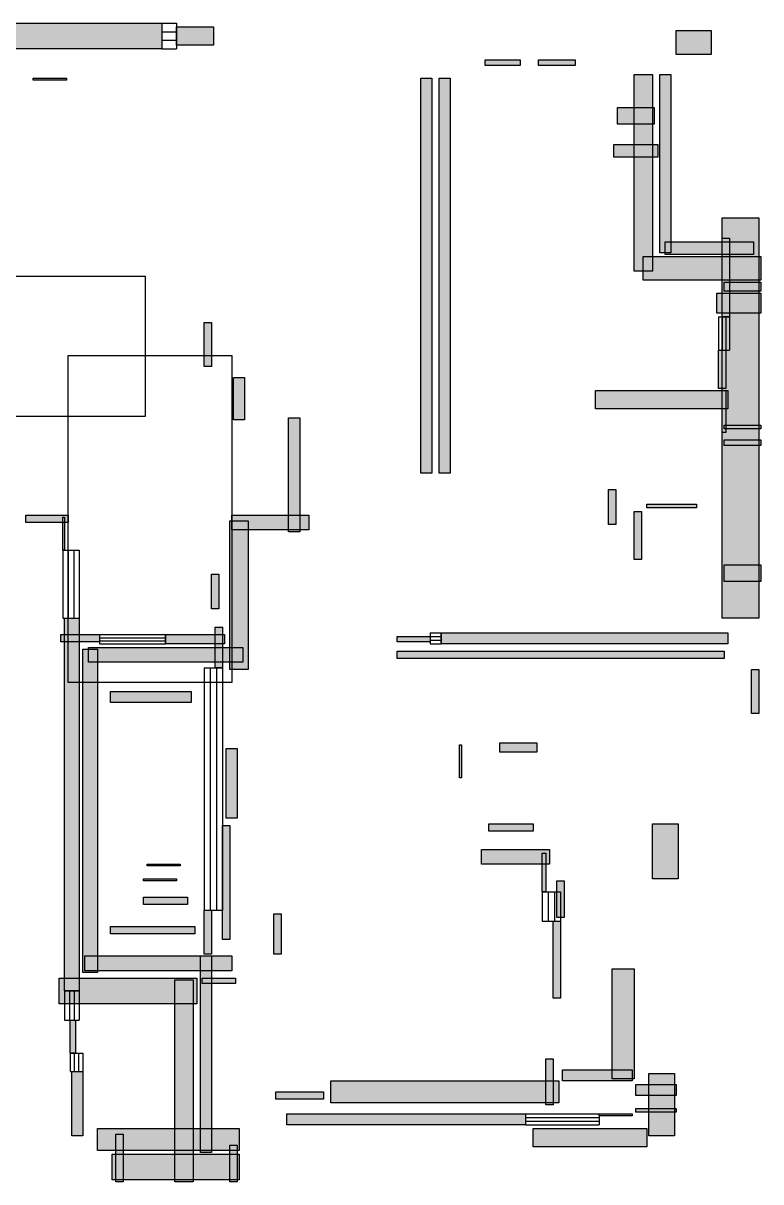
# Model space of a CAD drawing. Header units: centimetres. Extents: x 45 to 1196, y 17 to 1086.
# Drawn here: x 766 to 1196, y 345 to 1021 of the extents above; entities that cross this region are included whole.
import ezdxf

# ---------------------------------------------------------------- set-up
doc = ezdxf.new("R2010")
doc.units = ezdxf.units.CM
for name, color, linetype in [('DOORZONE', 2, 'Continuous'), ('WALL', 7, 'Continuous'), ('WINDOW', 5, 'Continuous')]:
    doc.layers.add(name, color=color, linetype=linetype)

msp = doc.modelspace()

# ---------------------------------------------------------------- hatches: boundary and pattern name
at = {"layer": 'WALL'}
h = msp.add_hatch(color=256, dxfattribs=at)
h.dxf.hatch_style = 1
h.paths.add_polyline_path([(474.64, 1021.07), (846.43, 1021.07), (846.43, 1006.07), (474.64, 1006.07)])
h = msp.add_hatch(color=256, dxfattribs=at)
h.dxf.hatch_style = 1
h.paths.add_polyline_path([(855, 1018.93), (876.43, 1018.93), (876.43, 1008.21), (855, 1008.21)])
h = msp.add_hatch(color=256, dxfattribs=at)
h.dxf.hatch_style = 1
h.paths.add_polyline_path([(1146.43, 1016.79), (1166.79, 1016.79), (1166.79, 1002.86), (1146.43, 1002.86)])
h = msp.add_hatch(color=256, dxfattribs=at)
h.dxf.hatch_style = 1
h.paths.add_polyline_path([(1035, 999.64), (1055.36, 999.64), (1055.36, 996.43), (1035, 996.43)])
h = msp.add_hatch(color=256, dxfattribs=at)
h.dxf.hatch_style = 1
h.paths.add_polyline_path([(1066.07, 999.64), (1087.5, 999.64), (1087.5, 996.43), (1066.07, 996.43)])
h = msp.add_hatch(color=256, dxfattribs=at)
h.dxf.hatch_style = 1
h.paths.add_polyline_path([(771.43, 988.93), (790.71, 988.93), (790.71, 987.86), (771.43, 987.86)])
h = msp.add_hatch(color=256, dxfattribs=at)
h.dxf.hatch_style = 1
h.paths.add_polyline_path([(997.5, 988.93), (1003.93, 988.93), (1003.93, 758.57), (997.5, 758.57)])
h = msp.add_hatch(color=256, dxfattribs=at)
h.dxf.hatch_style = 1
h.paths.add_polyline_path([(1008.21, 988.93), (1014.64, 988.93), (1014.64, 758.57), (1008.21, 758.57)])
h = msp.add_hatch(color=256, dxfattribs=at)
h.dxf.hatch_style = 1
h.paths.add_polyline_path([(1121.79, 991.07), (1132.5, 991.07), (1132.5, 876.43), (1121.79, 876.43)])
h = msp.add_hatch(color=256, dxfattribs=at)
h.dxf.hatch_style = 1
h.paths.add_polyline_path([(1136.79, 991.07), (1143.21, 991.07), (1143.21, 887.14), (1136.79, 887.14)])
h = msp.add_hatch(color=256, dxfattribs=at)
h.dxf.hatch_style = 1
h.paths.add_polyline_path([(1112.14, 971.79), (1133.57, 971.79), (1133.57, 962.14), (1112.14, 962.14)])
h = msp.add_hatch(color=256, dxfattribs=at)
h.dxf.hatch_style = 1
h.paths.add_polyline_path([(1110, 950.36), (1135.71, 950.36), (1135.71, 942.86), (1110, 942.86)])
h = msp.add_hatch(color=256, dxfattribs=at)
h.dxf.hatch_style = 1
h.paths.add_polyline_path([(1173.21, 907.5), (1194.64, 907.5), (1194.64, 673.93), (1173.21, 673.93)])
h = msp.add_hatch(color=256, dxfattribs=at)
h.dxf.hatch_style = 1
h.paths.add_polyline_path([(1140, 893.57), (1191.43, 893.57), (1191.43, 886.07), (1140, 886.07)])
h = msp.add_hatch(color=256, dxfattribs=at)
h.dxf.hatch_style = 1
h.paths.add_polyline_path([(1173.21, 895.71), (1177.5, 895.71), (1177.5, 849.64), (1173.21, 849.64)])
h = msp.add_hatch(color=256, dxfattribs=at)
h.dxf.hatch_style = 1
h.paths.add_polyline_path([(1127.14, 885), (1195.71, 885), (1195.71, 871.07), (1127.14, 871.07)])
h = msp.add_hatch(color=256, dxfattribs=at)
h.dxf.hatch_style = 1
h.paths.add_polyline_path([(1174.29, 870), (1195.71, 870), (1195.71, 864.64), (1174.29, 864.64)])
h = msp.add_hatch(color=256, dxfattribs=at)
h.dxf.hatch_style = 1
h.paths.add_polyline_path([(1170, 863.57), (1195.71, 863.57), (1195.71, 851.79), (1170, 851.79)])
h = msp.add_hatch(color=256, dxfattribs=at)
h.dxf.hatch_style = 1
h.paths.add_polyline_path([(871.07, 846.43), (875.36, 846.43), (875.36, 820.71), (871.07, 820.71)])
h = msp.add_hatch(color=256, dxfattribs=at)
h.dxf.hatch_style = 1
h.paths.add_polyline_path([(1171.07, 830.36), (1175.36, 830.36), (1175.36, 807.86), (1171.07, 807.86)])
h = msp.add_hatch(color=256, dxfattribs=at)
h.dxf.hatch_style = 1
h.paths.add_polyline_path([(888.21, 814.29), (894.64, 814.29), (894.64, 789.64), (888.21, 789.64)])
h = msp.add_hatch(color=256, dxfattribs=at)
h.dxf.hatch_style = 1
h.paths.add_polyline_path([(1099.29, 806.79), (1176.43, 806.79), (1176.43, 796.07), (1099.29, 796.07)])
h = msp.add_hatch(color=256, dxfattribs=at)
h.dxf.hatch_style = 1
h.paths.add_polyline_path([(1173.21, 806.79), (1175.36, 806.79), (1175.36, 782.14), (1173.21, 782.14)])
h = msp.add_hatch(color=256, dxfattribs=at)
h.dxf.hatch_style = 1
h.paths.add_polyline_path([(920.36, 790.71), (926.79, 790.71), (926.79, 724.29), (920.36, 724.29)])
h = msp.add_hatch(color=256, dxfattribs=at)
h.dxf.hatch_style = 1
h.paths.add_polyline_path([(1174.29, 786.43), (1195.71, 786.43), (1195.71, 784.29), (1174.29, 784.29)])
h = msp.add_hatch(color=256, dxfattribs=at)
h.dxf.hatch_style = 1
h.paths.add_polyline_path([(1174.29, 777.86), (1195.71, 777.86), (1195.71, 774.64), (1174.29, 774.64)])
h = msp.add_hatch(color=256, dxfattribs=at)
h.dxf.hatch_style = 1
h.paths.add_polyline_path([(1106.79, 748.93), (1111.07, 748.93), (1111.07, 728.57), (1106.79, 728.57)])
h = msp.add_hatch(color=256, dxfattribs=at)
h.dxf.hatch_style = 1
h.paths.add_polyline_path([(1129.29, 740.36), (1158.21, 740.36), (1158.21, 738.21), (1129.29, 738.21)])
h = msp.add_hatch(color=256, dxfattribs=at)
h.dxf.hatch_style = 1
h.paths.add_polyline_path([(767.14, 733.93), (791.79, 733.93), (791.79, 729.64), (767.14, 729.64)])
h = msp.add_hatch(color=256, dxfattribs=at)
h.dxf.hatch_style = 1
h.paths.add_polyline_path([(788.57, 732.86), (789.64, 732.86), (789.64, 713.57), (788.57, 713.57)])
h = msp.add_hatch(color=256, dxfattribs=at)
h.dxf.hatch_style = 1
h.paths.add_polyline_path([(886.07, 730.71), (896.79, 730.71), (896.79, 643.93), (886.07, 643.93)])
h = msp.add_hatch(color=256, dxfattribs=at)
h.dxf.hatch_style = 1
h.paths.add_polyline_path([(887.14, 733.93), (932.14, 733.93), (932.14, 725.36), (887.14, 725.36)])
h = msp.add_hatch(color=256, dxfattribs=at)
h.dxf.hatch_style = 1
h.paths.add_polyline_path([(1121.79, 736.07), (1126.07, 736.07), (1126.07, 708.21), (1121.79, 708.21)])
h = msp.add_hatch(color=256, dxfattribs=at)
h.dxf.hatch_style = 1
h.paths.add_polyline_path([(1174.29, 705), (1195.71, 705), (1195.71, 695.36), (1174.29, 695.36)])
h = msp.add_hatch(color=256, dxfattribs=at)
h.dxf.hatch_style = 1
h.paths.add_polyline_path([(875.36, 699.64), (879.64, 699.64), (879.64, 679.29), (875.36, 679.29)])
h = msp.add_hatch(color=256, dxfattribs=at)
h.dxf.hatch_style = 1
h.paths.add_polyline_path([(789.64, 673.93), (798.21, 673.93), (798.21, 456.43), (789.64, 456.43)])
h = msp.add_hatch(color=256, dxfattribs=at)
h.dxf.hatch_style = 1
h.paths.add_polyline_path([(787.5, 664.29), (810, 664.29), (810, 660), (787.5, 660)])
h = msp.add_hatch(color=256, dxfattribs=at)
h.dxf.hatch_style = 1
h.paths.add_polyline_path([(848.57, 664.29), (882.86, 664.29), (882.86, 658.93), (848.57, 658.93)])
h = msp.add_hatch(color=256, dxfattribs=at)
h.dxf.hatch_style = 1
h.paths.add_polyline_path([(877.5, 668.57), (881.79, 668.57), (881.79, 645), (877.5, 645)])
h = msp.add_hatch(color=256, dxfattribs=at)
h.dxf.hatch_style = 1
h.paths.add_polyline_path([(983.57, 663.21), (1002.86, 663.21), (1002.86, 660), (983.57, 660)])
h = msp.add_hatch(color=256, dxfattribs=at)
h.dxf.hatch_style = 1
h.paths.add_polyline_path([(1009.29, 665.36), (1176.43, 665.36), (1176.43, 658.93), (1009.29, 658.93)])
h = msp.add_hatch(color=256, dxfattribs=at)
h.dxf.hatch_style = 1
h.paths.add_polyline_path([(803.57, 656.79), (893.57, 656.79), (893.57, 648.21), (803.57, 648.21)])
h = msp.add_hatch(color=256, dxfattribs=at)
h.dxf.hatch_style = 1
h.paths.add_polyline_path([(800.36, 655.71), (808.93, 655.71), (808.93, 467.14), (800.36, 467.14)])
h = msp.add_hatch(color=256, dxfattribs=at)
h.dxf.hatch_style = 1
h.paths.add_polyline_path([(983.57, 654.64), (1174.29, 654.64), (1174.29, 650.36), (983.57, 650.36)])
h = msp.add_hatch(color=256, dxfattribs=at)
h.dxf.hatch_style = 1
h.paths.add_polyline_path([(1190.36, 643.93), (1194.64, 643.93), (1194.64, 618.21), (1190.36, 618.21)])
h = msp.add_hatch(color=256, dxfattribs=at)
h.dxf.hatch_style = 1
h.paths.add_polyline_path([(816.43, 631.07), (863.57, 631.07), (863.57, 624.64), (816.43, 624.64)])
h = msp.add_hatch(color=256, dxfattribs=at)
h.dxf.hatch_style = 1
h.paths.add_polyline_path([(883.93, 597.86), (890.36, 597.86), (890.36, 557.14), (883.93, 557.14)])
h = msp.add_hatch(color=256, dxfattribs=at)
h.dxf.hatch_style = 1
h.paths.add_polyline_path([(1020, 600), (1021.07, 600), (1021.07, 580.71), (1020, 580.71)])
h = msp.add_hatch(color=256, dxfattribs=at)
h.dxf.hatch_style = 1
h.paths.add_polyline_path([(1043.57, 601.07), (1065, 601.07), (1065, 595.71), (1043.57, 595.71)])
h = msp.add_hatch(color=256, dxfattribs=at)
h.dxf.hatch_style = 1
h.paths.add_polyline_path([(881.79, 552.86), (886.07, 552.86), (886.07, 486.43), (881.79, 486.43)])
h = msp.add_hatch(color=256, dxfattribs=at)
h.dxf.hatch_style = 1
h.paths.add_polyline_path([(1037.14, 553.93), (1062.86, 553.93), (1062.86, 549.64), (1037.14, 549.64)])
h = msp.add_hatch(color=256, dxfattribs=at)
h.dxf.hatch_style = 1
h.paths.add_polyline_path([(1132.5, 553.93), (1147.5, 553.93), (1147.5, 521.79), (1132.5, 521.79)])
h = msp.add_hatch(color=256, dxfattribs=at)
h.dxf.hatch_style = 1
h.paths.add_polyline_path([(1032.86, 538.93), (1072.5, 538.93), (1072.5, 530.36), (1032.86, 530.36)])
h = msp.add_hatch(color=256, dxfattribs=at)
h.dxf.hatch_style = 1
h.paths.add_polyline_path([(1068.21, 536.79), (1070.36, 536.79), (1070.36, 514.29), (1068.21, 514.29)])
h = msp.add_hatch(color=256, dxfattribs=at)
h.dxf.hatch_style = 1
h.paths.add_polyline_path([(837.86, 530.36), (857.14, 530.36), (857.14, 529.29), (837.86, 529.29)])
h = msp.add_hatch(color=256, dxfattribs=at)
h.dxf.hatch_style = 1
h.paths.add_polyline_path([(835.71, 521.79), (855, 521.79), (855, 520.71), (835.71, 520.71)])
h = msp.add_hatch(color=256, dxfattribs=at)
h.dxf.hatch_style = 1
h.paths.add_polyline_path([(1076.79, 520.71), (1081.07, 520.71), (1081.07, 499.29), (1076.79, 499.29)])
h = msp.add_hatch(color=256, dxfattribs=at)
h.dxf.hatch_style = 1
h.paths.add_polyline_path([(835.71, 511.07), (861.43, 511.07), (861.43, 506.79), (835.71, 506.79)])
h = msp.add_hatch(color=256, dxfattribs=at)
h.dxf.hatch_style = 1
h.paths.add_polyline_path([(871.07, 503.57), (875.36, 503.57), (875.36, 477.86), (871.07, 477.86)])
h = msp.add_hatch(color=256, dxfattribs=at)
h.dxf.hatch_style = 1
h.paths.add_polyline_path([(911.79, 501.43), (916.07, 501.43), (916.07, 477.86), (911.79, 477.86)])
h = msp.add_hatch(color=256, dxfattribs=at)
h.dxf.hatch_style = 1
h.paths.add_polyline_path([(816.43, 493.93), (865.71, 493.93), (865.71, 489.64), (816.43, 489.64)])
h = msp.add_hatch(color=256, dxfattribs=at)
h.dxf.hatch_style = 1
h.paths.add_polyline_path([(1074.64, 497.14), (1078.93, 497.14), (1078.93, 452.14), (1074.64, 452.14)])
h = msp.add_hatch(color=256, dxfattribs=at)
h.dxf.hatch_style = 1
h.paths.add_polyline_path([(801.43, 476.79), (887.14, 476.79), (887.14, 468.21), (801.43, 468.21)])
h = msp.add_hatch(color=256, dxfattribs=at)
h.dxf.hatch_style = 1
h.paths.add_polyline_path([(868.93, 476.79), (875.36, 476.79), (875.36, 362.14), (868.93, 362.14)])
h = msp.add_hatch(color=256, dxfattribs=at)
h.dxf.hatch_style = 1
h.paths.add_polyline_path([(1108.93, 469.29), (1121.79, 469.29), (1121.79, 405), (1108.93, 405)])
h = msp.add_hatch(color=256, dxfattribs=at)
h.dxf.hatch_style = 1
h.paths.add_polyline_path([(786.43, 463.93), (866.79, 463.93), (866.79, 448.93), (786.43, 448.93)])
h = msp.add_hatch(color=256, dxfattribs=at)
h.dxf.hatch_style = 1
h.paths.add_polyline_path([(853.93, 462.86), (864.64, 462.86), (864.64, 345), (853.93, 345)])
h = msp.add_hatch(color=256, dxfattribs=at)
h.dxf.hatch_style = 1
h.paths.add_polyline_path([(870, 463.93), (889.29, 463.93), (889.29, 460.71), (870, 460.71)])
h = msp.add_hatch(color=256, dxfattribs=at)
h.dxf.hatch_style = 1
h.paths.add_polyline_path([(792.86, 439.29), (796.07, 439.29), (796.07, 420), (792.86, 420)])
h = msp.add_hatch(color=256, dxfattribs=at)
h.dxf.hatch_style = 1
h.paths.add_polyline_path([(1070.36, 416.79), (1074.64, 416.79), (1074.64, 390), (1070.36, 390)])
h = msp.add_hatch(color=256, dxfattribs=at)
h.dxf.hatch_style = 1
h.paths.add_polyline_path([(793.93, 409.29), (800.36, 409.29), (800.36, 371.79), (793.93, 371.79)])
h = msp.add_hatch(color=256, dxfattribs=at)
h.dxf.hatch_style = 1
h.paths.add_polyline_path([(1080, 410.36), (1120.71, 410.36), (1120.71, 403.93), (1080, 403.93)])
h = msp.add_hatch(color=256, dxfattribs=at)
h.dxf.hatch_style = 1
h.paths.add_polyline_path([(1130.36, 408.21), (1145.36, 408.21), (1145.36, 371.79), (1130.36, 371.79)])
h = msp.add_hatch(color=256, dxfattribs=at)
h.dxf.hatch_style = 1
h.paths.add_polyline_path([(945, 403.93), (1077.86, 403.93), (1077.86, 391.07), (945, 391.07)])
h = msp.add_hatch(color=256, dxfattribs=at)
h.dxf.hatch_style = 1
h.paths.add_polyline_path([(1122.86, 401.79), (1146.43, 401.79), (1146.43, 395.36), (1122.86, 395.36)])
h = msp.add_hatch(color=256, dxfattribs=at)
h.dxf.hatch_style = 1
h.paths.add_polyline_path([(912.86, 397.5), (940.71, 397.5), (940.71, 393.21), (912.86, 393.21)])
h = msp.add_hatch(color=256, dxfattribs=at)
h.dxf.hatch_style = 1
h.paths.add_polyline_path([(1122.86, 387.86), (1146.43, 387.86), (1146.43, 385.71), (1122.86, 385.71)])
h = msp.add_hatch(color=256, dxfattribs=at)
h.dxf.hatch_style = 1
h.paths.add_polyline_path([(919.29, 384.64), (1058.57, 384.64), (1058.57, 378.21), (919.29, 378.21)])
h = msp.add_hatch(color=256, dxfattribs=at)
h.dxf.hatch_style = 1
h.paths.add_polyline_path([(1101.43, 384.64), (1120.71, 384.64), (1120.71, 383.57), (1101.43, 383.57)])
h = msp.add_hatch(color=256, dxfattribs=at)
h.dxf.hatch_style = 1
h.paths.add_polyline_path([(808.93, 376.07), (891.43, 376.07), (891.43, 363.21), (808.93, 363.21)])
h = msp.add_hatch(color=256, dxfattribs=at)
h.dxf.hatch_style = 1
h.paths.add_polyline_path([(819.64, 372.86), (823.93, 372.86), (823.93, 345), (819.64, 345)])
h = msp.add_hatch(color=256, dxfattribs=at)
h.dxf.hatch_style = 1
h.paths.add_polyline_path([(1062.86, 376.07), (1129.29, 376.07), (1129.29, 365.36), (1062.86, 365.36)])
h = msp.add_hatch(color=256, dxfattribs=at)
h.dxf.hatch_style = 1
h.paths.add_polyline_path([(886.07, 366.43), (890.36, 366.43), (890.36, 345), (886.07, 345)])
h = msp.add_hatch(color=256, dxfattribs=at)
h.dxf.hatch_style = 1
h.paths.add_polyline_path([(817.5, 361.07), (891.43, 361.07), (891.43, 346.07), (817.5, 346.07)])

# ---------------------------------------------------------------- linework, layer by layer
at = {"layer": 'DOORZONE'}
for points in [[(673.93, 873.21), (673.93, 791.79), (836.79, 791.79), (836.79, 873.21)], [(791.79, 827.14), (887.14, 827.14), (887.14, 636.43), (791.79, 636.43)]]:
    msp.add_lwpolyline(points, close=True, dxfattribs=at)
at = {"layer": 'WALL'}
for points in [[(474.64, 1021.07), (846.43, 1021.07), (846.43, 1006.07), (474.64, 1006.07)], [(855, 1018.93), (876.43, 1018.93), (876.43, 1008.21), (855, 1008.21)], [(1146.43, 1016.79), (1166.79, 1016.79), (1166.79, 1002.86), (1146.43, 1002.86)], [(1035, 999.64), (1055.36, 999.64), (1055.36, 996.43), (1035, 996.43)], [(1066.07, 999.64), (1087.5, 999.64), (1087.5, 996.43), (1066.07, 996.43)], [(771.43, 988.93), (790.71, 988.93), (790.71, 987.86), (771.43, 987.86)], [(997.5, 988.93), (1003.93, 988.93), (1003.93, 758.57), (997.5, 758.57)], [(1008.21, 988.93), (1014.64, 988.93), (1014.64, 758.57), (1008.21, 758.57)], [(1121.79, 991.07), (1132.5, 991.07), (1132.5, 876.43), (1121.79, 876.43)], [(1136.79, 991.07), (1143.21, 991.07), (1143.21, 887.14), (1136.79, 887.14)], [(1112.14, 971.79), (1133.57, 971.79), (1133.57, 962.14), (1112.14, 962.14)], [(1110, 950.36), (1135.71, 950.36), (1135.71, 942.86), (1110, 942.86)], [(1173.21, 907.5), (1194.64, 907.5), (1194.64, 673.93), (1173.21, 673.93)], [(1140, 893.57), (1191.43, 893.57), (1191.43, 886.07), (1140, 886.07)], [(1173.21, 895.71), (1177.5, 895.71), (1177.5, 849.64), (1173.21, 849.64)], [(1127.14, 885), (1195.71, 885), (1195.71, 871.07), (1127.14, 871.07)], [(1174.29, 870), (1195.71, 870), (1195.71, 864.64), (1174.29, 864.64)], [(1170, 863.57), (1195.71, 863.57), (1195.71, 851.79), (1170, 851.79)], [(871.07, 846.43), (875.36, 846.43), (875.36, 820.71), (871.07, 820.71)], [(1171.07, 830.36), (1175.36, 830.36), (1175.36, 807.86), (1171.07, 807.86)], [(888.21, 814.29), (894.64, 814.29), (894.64, 789.64), (888.21, 789.64)], [(1099.29, 806.79), (1176.43, 806.79), (1176.43, 796.07), (1099.29, 796.07)], [(1173.21, 806.79), (1175.36, 806.79), (1175.36, 782.14), (1173.21, 782.14)], [(920.36, 790.71), (926.79, 790.71), (926.79, 724.29), (920.36, 724.29)], [(1174.29, 786.43), (1195.71, 786.43), (1195.71, 784.29), (1174.29, 784.29)], [(1174.29, 777.86), (1195.71, 777.86), (1195.71, 774.64), (1174.29, 774.64)], [(1106.79, 748.93), (1111.07, 748.93), (1111.07, 728.57), (1106.79, 728.57)], [(1129.29, 740.36), (1158.21, 740.36), (1158.21, 738.21), (1129.29, 738.21)], [(767.14, 733.93), (791.79, 733.93), (791.79, 729.64), (767.14, 729.64)], [(788.57, 732.86), (789.64, 732.86), (789.64, 713.57), (788.57, 713.57)], [(886.07, 730.71), (896.79, 730.71), (896.79, 643.93), (886.07, 643.93)], [(887.14, 733.93), (932.14, 733.93), (932.14, 725.36), (887.14, 725.36)], [(1121.79, 736.07), (1126.07, 736.07), (1126.07, 708.21), (1121.79, 708.21)], [(1174.29, 705), (1195.71, 705), (1195.71, 695.36), (1174.29, 695.36)], [(875.36, 699.64), (879.64, 699.64), (879.64, 679.29), (875.36, 679.29)], [(789.64, 673.93), (798.21, 673.93), (798.21, 456.43), (789.64, 456.43)], [(787.5, 664.29), (810, 664.29), (810, 660), (787.5, 660)], [(848.57, 664.29), (882.86, 664.29), (882.86, 658.93), (848.57, 658.93)], [(877.5, 668.57), (881.79, 668.57), (881.79, 645), (877.5, 645)], [(983.57, 663.21), (1002.86, 663.21), (1002.86, 660), (983.57, 660)], [(1009.29, 665.36), (1176.43, 665.36), (1176.43, 658.93), (1009.29, 658.93)], [(803.57, 656.79), (893.57, 656.79), (893.57, 648.21), (803.57, 648.21)], [(800.36, 655.71), (808.93, 655.71), (808.93, 467.14), (800.36, 467.14)], [(983.57, 654.64), (1174.29, 654.64), (1174.29, 650.36), (983.57, 650.36)], [(1190.36, 643.93), (1194.64, 643.93), (1194.64, 618.21), (1190.36, 618.21)], [(816.43, 631.07), (863.57, 631.07), (863.57, 624.64), (816.43, 624.64)], [(883.93, 597.86), (890.36, 597.86), (890.36, 557.14), (883.93, 557.14)], [(1020, 600), (1021.07, 600), (1021.07, 580.71), (1020, 580.71)], [(1043.57, 601.07), (1065, 601.07), (1065, 595.71), (1043.57, 595.71)], [(881.79, 552.86), (886.07, 552.86), (886.07, 486.43), (881.79, 486.43)], [(1037.14, 553.93), (1062.86, 553.93), (1062.86, 549.64), (1037.14, 549.64)], [(1132.5, 553.93), (1147.5, 553.93), (1147.5, 521.79), (1132.5, 521.79)], [(1032.86, 538.93), (1072.5, 538.93), (1072.5, 530.36), (1032.86, 530.36)], [(1068.21, 536.79), (1070.36, 536.79), (1070.36, 514.29), (1068.21, 514.29)], [(837.86, 530.36), (857.14, 530.36), (857.14, 529.29), (837.86, 529.29)], [(835.71, 521.79), (855, 521.79), (855, 520.71), (835.71, 520.71)], [(1076.79, 520.71), (1081.07, 520.71), (1081.07, 499.29), (1076.79, 499.29)], [(835.71, 511.07), (861.43, 511.07), (861.43, 506.79), (835.71, 506.79)], [(871.07, 503.57), (875.36, 503.57), (875.36, 477.86), (871.07, 477.86)], [(911.79, 501.43), (916.07, 501.43), (916.07, 477.86), (911.79, 477.86)], [(816.43, 493.93), (865.71, 493.93), (865.71, 489.64), (816.43, 489.64)], [(1074.64, 497.14), (1078.93, 497.14), (1078.93, 452.14), (1074.64, 452.14)], [(801.43, 476.79), (887.14, 476.79), (887.14, 468.21), (801.43, 468.21)], [(868.93, 476.79), (875.36, 476.79), (875.36, 362.14), (868.93, 362.14)], [(1108.93, 469.29), (1121.79, 469.29), (1121.79, 405), (1108.93, 405)], [(786.43, 463.93), (866.79, 463.93), (866.79, 448.93), (786.43, 448.93)], [(853.93, 462.86), (864.64, 462.86), (864.64, 345), (853.93, 345)], [(870, 463.93), (889.29, 463.93), (889.29, 460.71), (870, 460.71)], [(792.86, 439.29), (796.07, 439.29), (796.07, 420), (792.86, 420)], [(1070.36, 416.79), (1074.64, 416.79), (1074.64, 390), (1070.36, 390)], [(793.93, 409.29), (800.36, 409.29), (800.36, 371.79), (793.93, 371.79)], [(1080, 410.36), (1120.71, 410.36), (1120.71, 403.93), (1080, 403.93)], [(1130.36, 408.21), (1145.36, 408.21), (1145.36, 371.79), (1130.36, 371.79)], [(945, 403.93), (1077.86, 403.93), (1077.86, 391.07), (945, 391.07)], [(1122.86, 401.79), (1146.43, 401.79), (1146.43, 395.36), (1122.86, 395.36)], [(912.86, 397.5), (940.71, 397.5), (940.71, 393.21), (912.86, 393.21)], [(1122.86, 387.86), (1146.43, 387.86), (1146.43, 385.71), (1122.86, 385.71)], [(919.29, 384.64), (1058.57, 384.64), (1058.57, 378.21), (919.29, 378.21)], [(1101.43, 384.64), (1120.71, 384.64), (1120.71, 383.57), (1101.43, 383.57)], [(808.93, 376.07), (891.43, 376.07), (891.43, 363.21), (808.93, 363.21)], [(819.64, 372.86), (823.93, 372.86), (823.93, 345), (819.64, 345)], [(1062.86, 376.07), (1129.29, 376.07), (1129.29, 365.36), (1062.86, 365.36)], [(886.07, 366.43), (890.36, 366.43), (890.36, 345), (886.07, 345)], [(817.5, 361.07), (891.43, 361.07), (891.43, 346.07), (817.5, 346.07)]]:
    msp.add_lwpolyline(points, close=True, dxfattribs=at)
at = {"layer": 'WINDOW'}
for p, q in [((846.43, 1021.07), (855, 1021.07)), ((846.43, 1021.07), (846.43, 1006.07)), ((855, 1021.07), (855, 1006.07)), ((846.43, 1016.07), (855, 1016.07)), ((846.43, 1011.07), (855, 1011.07)), ((846.43, 1006.07), (855, 1006.07)), ((1171.07, 849.64), (1171.07, 830.36)), ((1171.07, 849.64), (1177.5, 849.64)), ((1173.21, 849.64), (1173.21, 830.36)), ((1175.36, 849.64), (1175.36, 830.36)), ((1177.5, 849.64), (1177.5, 830.36)), ((1171.07, 830.36), (1177.5, 830.36)), ((788.57, 713.57), (788.57, 673.93)), ((788.57, 713.57), (798.21, 713.57)), ((791.79, 713.57), (791.79, 673.93)), ((795, 713.57), (795, 673.93)), ((798.21, 713.57), (798.21, 673.93)), ((788.57, 673.93), (798.21, 673.93)), ((810, 664.29), (848.57, 664.29)), ((810, 664.29), (810, 658.93)), ((848.57, 664.29), (848.57, 658.93)), ((1002.86, 665.36), (1009.29, 665.36)), ((1002.86, 665.36), (1002.86, 658.93)), ((1002.86, 663.21), (1009.29, 663.21)), ((1009.29, 665.36), (1009.29, 658.93)), ((810, 662.5), (848.57, 662.5)), ((810, 660.71), (848.57, 660.71)), ((810, 658.93), (848.57, 658.93)), ((1002.86, 661.07), (1009.29, 661.07)), ((1002.86, 658.93), (1009.29, 658.93)), ((871.07, 645), (871.07, 503.57)), ((871.07, 645), (881.79, 645)), ((874.64, 645), (874.64, 503.57)), ((878.21, 645), (878.21, 503.57)), ((881.79, 645), (881.79, 503.57)), ((1068.21, 514.29), (1068.21, 497.14)), ((1068.21, 514.29), (1078.93, 514.29)), ((1071.79, 514.29), (1071.79, 497.14)), ((1075.36, 514.29), (1075.36, 497.14)), ((1078.93, 514.29), (1078.93, 497.14)), ((871.07, 503.57), (881.79, 503.57)), ((1068.21, 497.14), (1078.93, 497.14)), ((789.64, 456.43), (789.64, 439.29)), ((789.64, 456.43), (798.21, 456.43)), ((792.5, 456.43), (792.5, 439.29)), ((795.36, 456.43), (795.36, 439.29)), ((798.21, 456.43), (798.21, 439.29)), ((789.64, 439.29), (798.21, 439.29)), ((792.86, 420), (792.86, 409.29)), ((792.86, 420), (800.36, 420)), ((795.36, 420), (795.36, 409.29)), ((797.86, 420), (797.86, 409.29)), ((800.36, 420), (800.36, 409.29)), ((792.86, 409.29), (800.36, 409.29)), ((1058.57, 384.64), (1101.43, 384.64)), ((1058.57, 384.64), (1058.57, 378.21)), ((1058.57, 382.5), (1101.43, 382.5)), ((1058.57, 380.36), (1101.43, 380.36)), ((1101.43, 384.64), (1101.43, 378.21)), ((1058.57, 378.21), (1101.43, 378.21))]:
    msp.add_line(p, q, dxfattribs=at)

doc.saveas('drawing.dxf')
